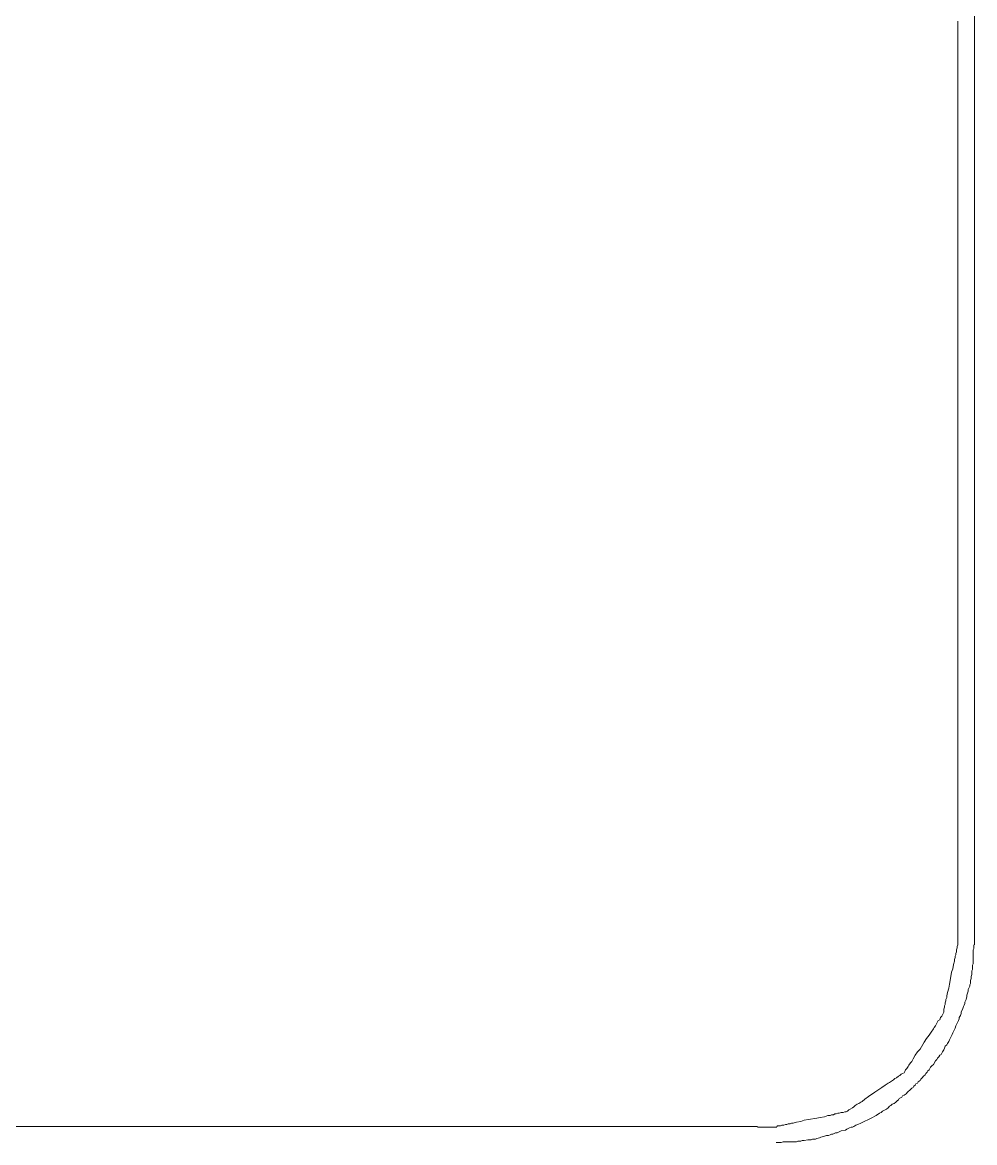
# Model space of a CAD drawing. Header units: millimetres. Extents: x 0 to 17945, y -132 to 1785.
# Drawn here: x 9843.5 to 10024.3, y 166.1 to 378.8 of the extents above; entities that cross this region are included whole.
import ezdxf

# ---------------------------------------------------------------- set-up
doc = ezdxf.new("R2010")
doc.units = ezdxf.units.MM

# ---------------------------------------------------------------- blocks, each defined once
blk = doc.blocks.new('TCR_GROWATT_40KTL3_X_FRONT')
at = {"color": 1, "lineweight": 9}
for points in [[(580.13, 383.05), (580.13, 374.69), (580.13, 366.21), (580.13, 357.85), (580.13, 353.74), (580.13, 349.63), (580.13, 345.38), (580.13, 341.27), (580.13, 337.29), (580.13, 333.18), (580.13, 329.07), (580.13, 325.09), (580.13, 321.11), (580.13, 317.13), (580.13, 313.28), (580.13, 309.3), (580.13, 305.46), (580.13, 301.61), (580.13, 297.9), (580.13, 296.04), (580.13, 294.18), (580.13, 292.33), (580.13, 290.47), (580.13, 288.61), (580.13, 286.89), (580.13, 285.03), (580.13, 283.18), (580.13, 281.45), (580.13, 279.73), (580.13, 278), (580.13, 276.28), (580.13, 274.55), (580.13, 272.83), (580.13, 271.11), (580.13, 269.38), (580.13, 267.79), (580.13, 266.07), (580.13, 264.47), (580.13, 262.88), (580.13, 261.29), (580.13, 259.7), (580.13, 258.11), (580.13, 256.52), (580.13, 255.06), (580.13, 253.46), (580.13, 252.01), (580.13, 250.55), (580.13, 249.09), (580.13, 247.63), (580.13, 246.17), (580.13, 244.71), (580.13, 243.39), (580.13, 241.93), (580.13, 240.6), (580.13, 239.27), (580.13, 237.95), (580.13, 236.75), (580.13, 235.43), (580.13, 234.23), (580.13, 232.91), (580.13, 231.71), (580.13, 230.52), (580.13, 229.32), (580.13, 228.26), (580.13, 227.07), (580.13, 226.01), (580.13, 224.95), (580.13, 223.89), (580.13, 222.83), (580.13, 221.9), (580.13, 220.84), (580.13, 219.91), (580.13, 218.98), (580.13, 218.05), (580.13, 217.26), (580.13, 216.33), (580.13, 215.53), (580.13, 214.74), (580.13, 213.94), (580.13, 213.14), (580.13, 212.48), (580.13, 211.69), (580.13, 211.02), (580.13, 210.49), (580.13, 209.83), (580.13, 209.17), (580.13, 208.63), (580.13, 208.11), (580.13, 207.57), (580.13, 207.18), (580.13, 206.65), (580.13, 206.25), (580.13, 205.85), (580.13, 205.45), (580.13, 205.19), (580.13, 204.92), (580.13, 204.66), (580.13, 204.39), (580.13, 204.13), (580.13, 203.86), (580.13, 203.6)], [(576.95, 379.07), (576.95, 378.81), (576.95, 378.41), (576.95, 378.01), (576.95, 377.61), (576.95, 377.22), (576.95, 376.82), (576.95, 376.42), (576.95, 375.89), (576.95, 375.49), (576.95, 375.09), (576.95, 374.56), (576.95, 374.03), (576.95, 373.63), (576.95, 373.1), (576.95, 372.57), (576.95, 372.04), (576.95, 371.51), (576.95, 370.98), (576.95, 370.32), (576.95, 369.79), (576.95, 369.26), (576.95, 368.59), (576.95, 367.93), (576.95, 366.74), (576.95, 365.41), (576.95, 364.08), (576.95, 362.76), (576.95, 361.3), (576.95, 359.97), (576.95, 358.38), (576.95, 356.92), (576.95, 355.33), (576.95, 353.74), (576.95, 352.15), (576.95, 350.55), (576.95, 348.83), (576.95, 347.24), (576.95, 345.52), (576.95, 343.66), (576.95, 341.93), (576.95, 340.08), (576.95, 338.35), (576.95, 336.49), (576.95, 334.64), (576.95, 332.65), (576.95, 330.79), (576.95, 328.93), (576.95, 326.95), (576.95, 324.96), (576.95, 322.97), (576.95, 320.98), (576.95, 318.99), (576.95, 317), (576.95, 315.01), (576.95, 310.9), (576.95, 306.79), (576.95, 302.67), (576.95, 294.32), (576.95, 285.96), (576.95, 281.85), (576.95, 277.74), (576.95, 273.63), (576.95, 271.64), (576.95, 269.65), (576.95, 267.66), (576.95, 265.67), (576.95, 263.68), (576.95, 261.69), (576.95, 259.83), (576.95, 257.84), (576.95, 255.99), (576.95, 254), (576.95, 252.14), (576.95, 250.28), (576.95, 248.56), (576.95, 246.7), (576.95, 244.98), (576.95, 243.12), (576.95, 241.39), (576.95, 239.8), (576.95, 238.08), (576.95, 236.49), (576.95, 234.9), (576.95, 233.31), (576.95, 231.71), (576.95, 230.25), (576.95, 228.8), (576.95, 227.34), (576.95, 225.88), (576.95, 224.55), (576.95, 223.23), (576.95, 221.9), (576.95, 220.71), (576.95, 220.04), (576.95, 219.51), (576.95, 218.85), (576.95, 218.32), (576.95, 217.79), (576.95, 217.12), (576.95, 216.59), (576.95, 216.06), (576.95, 215.53), (576.95, 215.13), (576.95, 214.6), (576.95, 214.07), (576.95, 213.67), (576.95, 213.14), (576.95, 212.75), (576.95, 212.22), (576.95, 211.82), (576.95, 211.42), (576.95, 211.02), (576.95, 210.62), (576.95, 210.23), (576.95, 209.96), (576.95, 209.56), (576.95, 209.17), (576.95, 208.9), (576.95, 208.63), (576.95, 208.37), (576.95, 207.97), (576.95, 207.71), (576.95, 207.31), (576.95, 207.04), (576.95, 206.65), (576.95, 206.25), (576.95, 205.98), (576.95, 205.72), (576.95, 205.58)], [(576.95, 205.58), (576.95, 205.32), (576.95, 204.92), (576.95, 204.66), (576.95, 204.39), (576.95, 204.13), (576.95, 203.86), (576.95, 203.6)], [(542.47, 166.06), (542.73, 166.06), (543, 166.06), (543.4, 166.06), (543.79, 166.19), (544.59, 166.19), (544.85, 166.19), (545.25, 166.19), (545.52, 166.19), (545.78, 166.19), (546.05, 166.19), (546.31, 166.19), (546.58, 166.33), (546.84, 166.33), (547.11, 166.33), (547.37, 166.46), (547.77, 166.46), (548.43, 166.59), (548.83, 166.59), (549.1, 166.59), (549.36, 166.72), (549.63, 166.72), (549.89, 166.72), (550.16, 166.85), (550.69, 166.99), (550.95, 167.12), (551.62, 167.25), (552.02, 167.38), (552.41, 167.38), (552.68, 167.52), (552.94, 167.65), (553.21, 167.65), (553.47, 167.78), (553.74, 167.92), (554.01, 167.92), (554.54, 168.18), (554.8, 168.31), (555.6, 168.45), (555.86, 168.58), (556.13, 168.71), (556.39, 168.84), (556.66, 168.98), (556.92, 168.98), (557.19, 169.11), (557.59, 169.37), (557.98, 169.51), (558.51, 169.77), (558.91, 169.91), (559.18, 170.04), (559.44, 170.17), (559.71, 170.3), (559.97, 170.44), (560.24, 170.57), (560.5, 170.7), (560.77, 170.83), (561.17, 171.1), (561.43, 171.23), (562.1, 171.63), (562.36, 171.76), (562.63, 172.03), (562.89, 172.16), (563.16, 172.29), (563.42, 172.42), (563.69, 172.69), (563.95, 172.96), (564.22, 173.09), (564.48, 173.35), (564.88, 173.49), (565.15, 173.75), (565.41, 174.02), (565.68, 174.15), (565.81, 174.41), (566.08, 174.55), (566.34, 174.68), (566.47, 174.95), (566.74, 175.08), (567.14, 175.34), (567.4, 175.61), (567.93, 176.14), (568.2, 176.4), (568.46, 176.54), (568.59, 176.8), (568.86, 176.94), (568.99, 177.2), (569.26, 177.33), (569.39, 177.6), (569.79, 177.86), (569.92, 178.13), (570.19, 178.39), (570.45, 178.66), (570.72, 178.93), (570.85, 179.19), (571.11, 179.45), (571.25, 179.72), (571.51, 179.85), (571.65, 180.12), (571.78, 180.38), (572.04, 180.65), (572.31, 180.91), (572.71, 181.58), (572.97, 181.84), (573.1, 182.11), (573.37, 182.37), (573.5, 182.64), (573.77, 182.77), (573.9, 183.04), (574.03, 183.3), (574.3, 183.7), (574.43, 183.97), (574.56, 184.36), (574.83, 184.63), (574.96, 184.89), (575.23, 185.29), (575.36, 185.56), (575.49, 185.82), (575.62, 186.09), (575.76, 186.35), (575.89, 186.62), (576.02, 186.88), (576.15, 187.15), (576.42, 187.81), (576.55, 188.21), (576.69, 188.47), (576.82, 188.74), (576.95, 189.01), (577.08, 189.27), (577.22, 189.54), (577.22, 189.8), (577.48, 190.2), (577.61, 190.6), (577.61, 190.86), (577.88, 191.53), (578.01, 191.92), (578.14, 192.19), (578.28, 192.45), (578.28, 192.72), (578.41, 192.98), (578.54, 193.25), (578.68, 193.78), (578.68, 194.04), (578.94, 194.84), (578.94, 195.11), (579.07, 195.5), (579.2, 195.77), (579.2, 196.04), (579.34, 196.3), (579.34, 196.57), (579.34, 196.83), (579.47, 197.23), (579.47, 197.63), (579.6, 198.02), (579.6, 198.69), (579.74, 198.95), (579.74, 199.22), (579.74, 199.48), (579.74, 199.75), (579.87, 200.01), (579.87, 200.28), (579.87, 200.54), (579.87, 200.81), (579.87, 201.21), (579.87, 201.61), (579.87, 202.27), (579.87, 202.67), (580, 202.93), (580, 203.2), (580, 203.46), (580, 203.6)], [(576.95, 203.6), (576.82, 203.33), (576.82, 203.06), (576.69, 202.67), (576.69, 202.27), (576.55, 202), (576.55, 201.74), (576.42, 201.47), (576.42, 201.21), (576.29, 200.81), (576.29, 200.54), (576.15, 199.88), (576.02, 199.08), (575.76, 198.42), (575.62, 197.63), (575.36, 196.17), (575.23, 195.37), (574.96, 194.58), (574.83, 193.91), (574.83, 193.65), (574.7, 193.25), (574.7, 192.98), (574.56, 192.59), (574.56, 192.32), (574.43, 192.05), (574.43, 191.79), (574.3, 191.39), (574.3, 191.13), (574.3, 190.86), (574.16, 190.6), (574.03, 190.33), (573.9, 190.07), (573.63, 189.8), (573.5, 189.4), (573.24, 189.27), (573.1, 189.01), (572.97, 188.74), (572.84, 188.47), (572.71, 188.21), (572.44, 187.94), (572.31, 187.68), (571.91, 187.01), (571.51, 186.48), (570.98, 185.82), (570.58, 185.16), (569.79, 183.83), (569.26, 183.3), (568.86, 182.64), (568.46, 181.98), (568.33, 181.71), (568.2, 181.44), (567.93, 181.18), (567.67, 180.78), (567.53, 180.52), (567.27, 180.12), (567, 179.85), (566.87, 179.59), (566.74, 179.32), (566.47, 179.19), (566.21, 179.06), (565.94, 178.79), (565.68, 178.66), (565.28, 178.39), (565.01, 178.26), (564.75, 178), (564.35, 177.73), (563.95, 177.47), (563.69, 177.33), (563.16, 176.94), (562.49, 176.54), (561.17, 175.61), (559.97, 174.81), (559.31, 174.28), (558.78, 173.88), (558.51, 173.75), (558.12, 173.49), (557.85, 173.35), (557.45, 173.09), (557.19, 172.82), (556.92, 172.69), (556.52, 172.42), (556.26, 172.29), (556, 172.03), (555.73, 171.9), (555.46, 171.9), (555.2, 171.76), (554.8, 171.76), (554.4, 171.63), (554.14, 171.63), (553.87, 171.5), (553.61, 171.5), (553.34, 171.36), (552.94, 171.36), (552.68, 171.23), (552.28, 171.23), (551.62, 170.97), (550.82, 170.83), (550.16, 170.7), (548.57, 170.44), (547.77, 170.3), (547.11, 170.04), (546.31, 169.91), (545.65, 169.77), (545.38, 169.77), (545.12, 169.64), (544.72, 169.64), (544.45, 169.51), (544.19, 169.51), (543.92, 169.37), (543.53, 169.37), (543.26, 169.24), (543, 169.24), (542.73, 169.24), (542.6, 169.11)], [(538.89, 169.11), (538.62, 169.11), (538.36, 169.11), (538.09, 169.11), (537.82, 169.11), (537.56, 169.11), (537.29, 169.11), (537.03, 169.11), (536.76, 169.11), (536.5, 169.11), (536.1, 169.11), (535.83, 169.11), (535.44, 169.11), (535.04, 169.11), (534.64, 169.11), (534.24, 169.11), (533.71, 169.11), (533.32, 169.11), (532.78, 169.11), (532.25, 169.11), (531.72, 169.11), (531.19, 169.11), (530.66, 169.11), (530.13, 169.11), (529.47, 169.11), (528.94, 169.11), (528.27, 169.11), (527.61, 169.11), (526.95, 169.11), (526.29, 169.11), (525.62, 169.11), (524.83, 169.11), (524.16, 169.11), (523.37, 169.11), (522.57, 169.11), (521.91, 169.11), (521.11, 169.11), (520.32, 169.11), (519.39, 169.11), (518.59, 169.11), (517.8, 169.11), (516.87, 169.11), (515.94, 169.11), (515.14, 169.11), (514.22, 169.11), (513.29, 169.11), (512.36, 169.11), (511.43, 169.11), (510.37, 169.11), (509.44, 169.11), (508.51, 169.11), (507.45, 169.11), (506.39, 169.11), (505.46, 169.11), (504.4, 169.11), (503.34, 169.11), (502.28, 169.11), (501.22, 169.11), (500.02, 169.11), (498.96, 169.11), (497.9, 169.11), (496.71, 169.11), (495.65, 169.11), (493.39, 169.11), (491, 169.11), (488.62, 169.11), (486.23, 169.11), (483.71, 169.11), (481.32, 169.11), (478.8, 169.11), (476.15, 169.11), (473.63, 169.11), (470.98, 169.11), (468.32, 169.11), (465.67, 169.11), (463.02, 169.11), (460.23, 169.11), (457.45, 169.11), (454.8, 169.11), (452.01, 169.11), (449.09, 169.11), (446.31, 169.11), (443.52, 169.11), (440.61, 169.11), (437.82, 169.11), (431.98, 169.11), (426.28, 169.11), (420.44, 169.11), (414.61, 169.11), (408.77, 169.11), (402.94, 169.11), (397.1, 169.11)], [(542.6, 168.98), (542.33, 168.98), (542.07, 168.98), (541.54, 168.98), (541.27, 168.98), (541.01, 168.98), (540.74, 168.98), (540.48, 168.98), (540.21, 168.98), (539.95, 168.98), (539.55, 168.98), (539.28, 168.98), (539.02, 168.98), (538.89, 168.98)]]:
    blk.add_lwpolyline(points, dxfattribs=at)

msp = doc.modelspace()

# ---------------------------------------------------------------- block references
msp.add_blockref('TCR_GROWATT_40KTL3_X_FRONT', (9444.18, 0))

doc.saveas('drawing.dxf')
